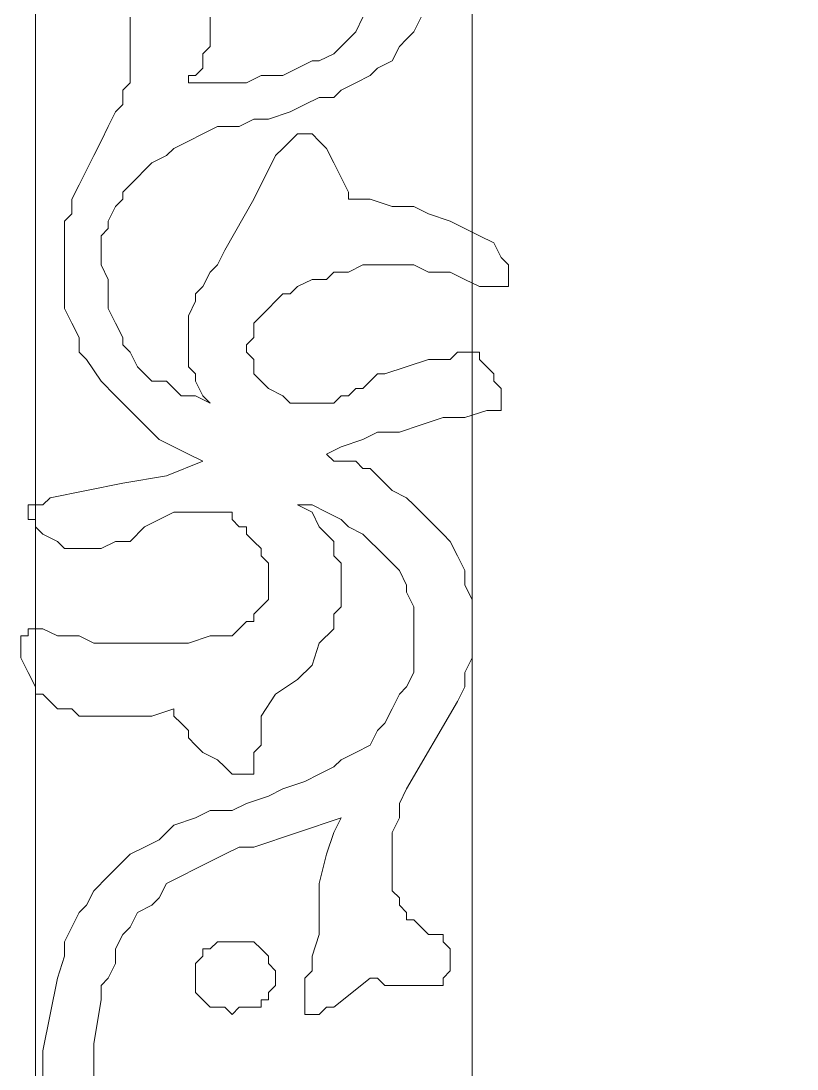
# Model space of a CAD drawing. Extents: x -66030 to 95157, y -13132 to 45879.
# Drawn here: x -25350 to -24934, y 14395 to 14958 of the extents above; entities that cross this region are included whole.
import ezdxf

# ---------------------------------------------------------------- set-up
doc = ezdxf.new("R2010")
doc.units = 0
doc.header["$LTSCALE"] = 100
doc.header["$MEASUREMENT"] = 0
doc.layers.get('0').update_dxf_attribs({"linetype": 'CONTINUOUS'})

msp = doc.modelspace()

# ---------------------------------------------------------------- linework, layer by layer
at = {"lineweight": 0}
for points in [[(-25342.37, 16299.58), (-23608.13, 16299.58), (-23608.13, 13143.56), (-25342.37, 13143.56), (-25342.37, 16299.58)], [(-25108.02, 15948.04), (-23842.48, 15948.04), (-23842.48, 13381.82), (-25108.02, 13381.82), (-25108.02, 15948.04)], [(-25213.48, 14444.24), (-25213.48, 14448.15), (-25217.38, 14452.06), (-25217.38, 14455.96), (-25221.29, 14459.87), (-25221.29, 14459.87), (-25225.2, 14463.77), (-25233.01, 14463.77), (-25236.91, 14463.77), (-25240.82, 14463.77), (-25244.73, 14463.77), (-25248.63, 14459.87), (-25252.54, 14459.87), (-25252.54, 14455.96), (-25256.44, 14452.06), (-25256.44, 14448.15), (-25256.44, 14444.24), (-25256.44, 14440.34), (-25256.44, 14436.43), (-25252.54, 14432.53), (-25252.54, 14432.53), (-25248.63, 14428.62), (-25244.73, 14428.62), (-25240.82, 14428.62), (-25236.91, 14424.71), (-25233.01, 14428.62), (-25225.2, 14428.62), (-25221.29, 14428.62), (-25221.29, 14432.53), (-25217.38, 14432.53), (-25217.38, 14432.53), (-25217.38, 14436.43), (-25213.48, 14440.34), (-25213.48, 14444.24)]]:
    msp.add_lwpolyline(points, close=True, dxfattribs=at)
for points in [[(-25291.6, 14959.83), (-25291.6, 14955.93), (-25291.6, 14948.11), (-25291.6, 14944.21), (-25291.6, 14936.4), (-25291.6, 14932.49), (-25291.6, 14924.68), (-25295.5, 14920.77), (-25295.5, 14912.96), (-25299.41, 14909.05), (-25303.31, 14901.24), (-25307.22, 14893.43), (-25311.13, 14885.62), (-25315.03, 14877.81), (-25318.94, 14870), (-25322.84, 14862.18), (-25322.84, 14854.37), (-25326.75, 14850.47), (-25326.75, 14842.65), (-25326.75, 14834.84), (-25326.75, 14827.03), (-25326.75, 14819.22), (-25326.75, 14811.41), (-25326.75, 14803.59), (-25322.84, 14795.78), (-25318.94, 14787.97), (-25318.94, 14780.16), (-25315.03, 14776.25), (-25307.22, 14764.53), (-25299.41, 14756.72), (-25291.6, 14748.91), (-25283.79, 14741.1), (-25275.97, 14733.29), (-25268.16, 14729.38), (-25260.35, 14725.47), (-25252.54, 14721.57), (-25272.07, 14713.76), (-25295.5, 14709.85), (-25315.03, 14705.94), (-25334.56, 14702.04), (-25338.47, 14698.13), (-25342.37, 14698.13), (-25342.37, 14698.13), (-25346.28, 14698.13), (-25346.28, 14694.23), (-25346.28, 14694.23), (-25346.28, 14690.32), (-25342.37, 14690.32), (-25342.37, 14686.41), (-25342.37, 14686.41), (-25338.47, 14682.51), (-25330.66, 14678.6), (-25326.75, 14674.7), (-25322.84, 14674.7), (-25322.84, 14674.7), (-25315.03, 14674.7), (-25307.22, 14674.7), (-25299.41, 14678.6), (-25291.6, 14678.6), (-25283.79, 14686.41), (-25275.97, 14690.32), (-25268.16, 14694.23), (-25264.26, 14694.23), (-25260.35, 14694.23), (-25256.44, 14694.23), (-25252.54, 14694.23), (-25248.63, 14694.23), (-25244.73, 14694.23), (-25240.82, 14694.23), (-25236.91, 14694.23), (-25236.91, 14690.32), (-25233.01, 14686.41), (-25229.1, 14686.41), (-25229.1, 14682.51), (-25225.2, 14678.6), (-25221.29, 14674.7), (-25221.29, 14670.79), (-25217.38, 14666.88), (-25217.38, 14662.98), (-25217.38, 14659.07), (-25217.38, 14655.17), (-25217.38, 14651.26), (-25217.38, 14647.35), (-25221.29, 14643.45), (-25221.29, 14643.45), (-25225.2, 14639.54), (-25225.2, 14635.64), (-25229.1, 14635.64), (-25233.01, 14631.73), (-25236.91, 14627.83), (-25240.82, 14627.83), (-25248.63, 14627.83), (-25260.35, 14623.92), (-25268.16, 14623.92), (-25279.88, 14623.92), (-25291.6, 14623.92), (-25299.41, 14623.92), (-25311.13, 14623.92), (-25318.94, 14627.83), (-25330.66, 14627.83), (-25338.47, 14631.73), (-25342.37, 14631.73), (-25342.37, 14631.73), (-25346.28, 14631.73), (-25346.28, 14627.83), (-25346.28, 14627.83), (-25350.19, 14627.83), (-25350.19, 14623.92), (-25350.19, 14623.92), (-25350.19, 14620.01), (-25350.19, 14616.11), (-25346.28, 14608.3), (-25342.37, 14600.48), (-25342.37, 14596.58), (-25338.47, 14596.58), (-25334.56, 14592.67), (-25330.66, 14588.77), (-25326.75, 14588.77), (-25322.84, 14588.77), (-25318.94, 14584.86), (-25315.03, 14584.86), (-25303.31, 14584.86), (-25291.6, 14584.86), (-25279.88, 14584.86), (-25268.16, 14588.77), (-25268.16, 14584.86), (-25264.26, 14580.95), (-25260.35, 14577.05), (-25260.35, 14573.14), (-25256.44, 14569.24), (-25252.54, 14565.33), (-25244.73, 14561.42), (-25240.82, 14557.52), (-25236.91, 14553.61), (-25233.01, 14553.61), (-25233.01, 14553.61), (-25233.01, 14553.61), (-25229.1, 14553.61), (-25229.1, 14553.61), (-25225.2, 14553.61), (-25225.2, 14557.52), (-25225.2, 14557.52), (-25225.2, 14565.33), (-25221.29, 14569.24), (-25221.29, 14577.05), (-25221.29, 14584.86), (-25221.29, 14584.86), (-25213.48, 14596.58), (-25201.76, 14604.39), (-25193.95, 14612.2), (-25190.04, 14623.92), (-25182.23, 14631.73), (-25182.23, 14639.54), (-25178.32, 14643.45), (-25178.32, 14651.26), (-25178.32, 14655.17), (-25178.32, 14659.07), (-25178.32, 14662.98), (-25178.32, 14666.88), (-25182.23, 14670.79), (-25182.23, 14678.6), (-25186.14, 14682.51), (-25190.04, 14686.41), (-25193.95, 14694.23), (-25201.76, 14698.13), (-25193.95, 14698.13), (-25186.14, 14694.23), (-25178.32, 14690.32), (-25174.42, 14686.41), (-25166.61, 14682.51), (-25162.7, 14678.6), (-25158.79, 14674.7), (-25154.89, 14670.79), (-25150.98, 14666.88), (-25147.08, 14662.98), (-25143.17, 14655.17), (-25143.17, 14651.26), (-25139.26, 14643.45), (-25139.26, 14639.54), (-25139.26, 14631.73), (-25139.26, 14623.92), (-25139.26, 14616.11), (-25139.26, 14608.3), (-25143.17, 14600.48), (-25147.08, 14596.58), (-25150.98, 14588.77), (-25154.89, 14580.95), (-25158.79, 14577.05), (-25162.7, 14569.24), (-25170.51, 14565.33), (-25178.32, 14561.42), (-25182.23, 14557.52), (-25190.04, 14553.61), (-25197.85, 14549.71), (-25209.57, 14545.8), (-25217.38, 14541.89), (-25229.1, 14537.99), (-25236.91, 14534.08), (-25248.63, 14534.08), (-25256.44, 14530.18), (-25268.16, 14526.27), (-25275.97, 14518.46), (-25283.79, 14514.55), (-25291.6, 14510.65), (-25299.41, 14502.83), (-25303.31, 14498.93), (-25311.13, 14491.12), (-25315.03, 14483.3), (-25318.94, 14479.4), (-25322.84, 14471.59), (-25326.75, 14463.77), (-25326.75, 14455.96), (-25330.66, 14444.24), (-25334.56, 14424.71), (-25338.47, 14405.18), (-25338.47, 14385.66)], [(-25311.13, 14385.66), (-25311.13, 14409.09), (-25307.22, 14432.53), (-25307.22, 14440.34), (-25303.31, 14444.24), (-25299.41, 14452.06), (-25299.41, 14459.87), (-25295.5, 14467.68), (-25291.6, 14471.59), (-25287.69, 14479.4), (-25279.88, 14483.3), (-25275.97, 14487.21), (-25272.07, 14495.02), (-25264.26, 14498.93), (-25256.44, 14502.83), (-25248.63, 14506.74), (-25240.82, 14510.65), (-25233.01, 14514.55), (-25225.2, 14514.55), (-25178.32, 14530.18), (-25182.23, 14522.36), (-25186.14, 14510.65), (-25190.04, 14495.02), (-25190.04, 14479.4), (-25190.04, 14467.68), (-25193.95, 14455.96), (-25193.95, 14448.15), (-25197.85, 14444.24), (-25197.85, 14436.43), (-25197.85, 14432.53), (-25197.85, 14428.62), (-25197.85, 14428.62), (-25197.85, 14424.71), (-25193.95, 14424.71), (-25193.95, 14424.71), (-25193.95, 14424.71), (-25190.04, 14424.71), (-25186.14, 14428.62), (-25182.23, 14428.62), (-25162.7, 14444.24), (-25158.79, 14444.24), (-25154.89, 14440.34), (-25150.98, 14440.34), (-25143.17, 14440.34), (-25139.26, 14440.34), (-25135.36, 14440.34), (-25131.45, 14440.34), (-25123.64, 14440.34), (-25123.64, 14444.24), (-25119.73, 14448.15), (-25119.73, 14452.06), (-25119.73, 14455.96), (-25119.73, 14459.87), (-25119.73, 14459.87), (-25123.64, 14463.77), (-25123.64, 14467.68), (-25131.45, 14467.68), (-25135.36, 14471.59), (-25139.26, 14475.49), (-25143.17, 14475.49), (-25143.17, 14479.4), (-25147.08, 14483.3), (-25147.08, 14487.21), (-25150.98, 14491.12), (-25150.98, 14498.93), (-25150.98, 14502.83), (-25150.98, 14510.65), (-25150.98, 14514.55), (-25150.98, 14522.36), (-25147.08, 14530.18), (-25147.08, 14537.99), (-25143.17, 14545.8), (-25115.83, 14592.67), (-25111.92, 14600.48), (-25111.92, 14608.3), (-25108.02, 14616.11), (-25108.02, 14623.92), (-25108.02, 14631.73), (-25108.02, 14639.54), (-25108.02, 14647.35), (-25111.92, 14655.17), (-25111.92, 14662.98), (-25115.83, 14670.79), (-25119.73, 14678.6), (-25123.64, 14682.51), (-25131.45, 14690.32), (-25139.26, 14698.13), (-25143.17, 14702.04), (-25150.98, 14705.94), (-25154.89, 14709.85), (-25158.79, 14713.76), (-25162.7, 14717.66), (-25166.61, 14717.66), (-25170.51, 14721.57), (-25178.32, 14721.57), (-25182.23, 14721.57), (-25186.14, 14725.47), (-25178.32, 14729.38), (-25166.61, 14733.29), (-25158.79, 14737.19), (-25147.08, 14737.19), (-25135.36, 14741.1), (-25123.64, 14745), (-25111.92, 14745), (-25100.2, 14748.91), (-25096.3, 14748.91), (-25096.3, 14748.91), (-25092.39, 14748.91), (-25092.39, 14748.91), (-25092.39, 14752.82), (-25092.39, 14752.82), (-25092.39, 14756.72), (-25092.39, 14760.63), (-25096.3, 14764.53), (-25096.3, 14768.44), (-25104.11, 14776.25), (-25104.11, 14776.25), (-25104.11, 14776.25), (-25104.11, 14776.25), (-25104.11, 14780.16), (-25108.02, 14780.16), (-25115.83, 14780.16), (-25119.73, 14776.25), (-25131.45, 14776.25), (-25154.89, 14768.44), (-25158.79, 14768.44), (-25162.7, 14764.53), (-25166.61, 14760.63), (-25170.51, 14760.63), (-25174.42, 14756.72), (-25178.32, 14756.72), (-25182.23, 14752.82), (-25186.14, 14752.82), (-25190.04, 14752.82), (-25193.95, 14752.82), (-25197.85, 14752.82), (-25201.76, 14752.82), (-25205.67, 14752.82), (-25209.57, 14756.72), (-25217.38, 14760.63), (-25221.29, 14764.53), (-25221.29, 14764.53), (-25225.2, 14768.44), (-25225.2, 14772.35), (-25225.2, 14776.25), (-25229.1, 14780.16), (-25229.1, 14780.16), (-25229.1, 14784.06), (-25225.2, 14787.97), (-25225.2, 14791.88), (-25225.2, 14795.78), (-25221.29, 14799.69), (-25217.38, 14803.59), (-25213.48, 14807.5), (-25209.57, 14811.41), (-25205.67, 14811.41), (-25201.76, 14815.31), (-25193.95, 14819.22), (-25186.14, 14819.22), (-25182.23, 14823.12), (-25174.42, 14823.12), (-25166.61, 14827.03), (-25158.79, 14827.03), (-25154.89, 14827.03), (-25147.08, 14827.03), (-25139.26, 14827.03), (-25131.45, 14823.12), (-25123.64, 14823.12), (-25119.73, 14823.12), (-25111.92, 14819.22), (-25104.11, 14815.31), (-25096.3, 14815.31), (-25092.39, 14815.31), (-25092.39, 14815.31), (-25088.49, 14815.31), (-25088.49, 14819.22), (-25088.49, 14819.22), (-25088.49, 14823.12), (-25088.49, 14827.03), (-25092.39, 14830.94), (-25096.3, 14838.75), (-25104.11, 14842.65), (-25111.92, 14846.56), (-25119.73, 14850.47), (-25131.45, 14854.37), (-25139.26, 14858.28), (-25150.98, 14858.28), (-25162.7, 14862.18), (-25174.42, 14862.18), (-25174.42, 14866.09), (-25178.32, 14873.9), (-25182.23, 14881.71), (-25186.14, 14889.52), (-25190.04, 14893.43), (-25193.95, 14897.34), (-25197.85, 14897.34), (-25201.76, 14897.34), (-25201.76, 14897.34), (-25205.67, 14893.43), (-25209.57, 14889.52), (-25213.48, 14885.62), (-25225.2, 14862.18), (-25240.82, 14834.84), (-25244.73, 14827.03), (-25248.63, 14823.12), (-25252.54, 14815.31), (-25256.44, 14811.41), (-25256.44, 14807.5), (-25260.35, 14799.69), (-25260.35, 14795.78), (-25260.35, 14791.88), (-25260.35, 14784.06), (-25260.35, 14780.16), (-25260.35, 14776.25), (-25260.35, 14772.35), (-25256.44, 14768.44), (-25256.44, 14764.53), (-25252.54, 14756.72), (-25248.63, 14752.82), (-25256.44, 14756.72), (-25264.26, 14756.72), (-25268.16, 14760.63), (-25272.07, 14764.53), (-25279.88, 14764.53), (-25283.79, 14768.44), (-25287.69, 14772.35), (-25291.6, 14780.16), (-25295.5, 14784.06), (-25295.5, 14787.97), (-25299.41, 14795.78), (-25303.31, 14803.59), (-25303.31, 14811.41), (-25303.31, 14819.22), (-25307.22, 14827.03), (-25307.22, 14834.84), (-25307.22, 14842.65), (-25303.31, 14846.56), (-25303.31, 14850.47), (-25299.41, 14858.28), (-25295.5, 14862.18), (-25295.5, 14866.09), (-25287.69, 14873.9), (-25283.79, 14877.81), (-25279.88, 14881.71), (-25272.07, 14885.62), (-25268.16, 14889.52), (-25260.35, 14893.43), (-25252.54, 14897.34), (-25244.73, 14901.24), (-25233.01, 14901.24), (-25225.2, 14905.15), (-25217.38, 14905.15), (-25205.67, 14909.05), (-25197.85, 14912.96), (-25190.04, 14916.87), (-25182.23, 14916.87), (-25178.32, 14920.77), (-25170.51, 14924.68), (-25162.7, 14928.58), (-25158.79, 14932.49), (-25150.98, 14936.4), (-25147.08, 14944.21), (-25143.17, 14948.11), (-25139.26, 14952.02), (-25135.36, 14959.83)], [(-25166.61, 14959.83), (-25170.51, 14952.02), (-25174.42, 14948.11), (-25178.32, 14944.21), (-25182.23, 14940.3), (-25190.04, 14936.4), (-25193.95, 14936.4), (-25201.76, 14932.49), (-25209.57, 14928.58), (-25221.29, 14928.58), (-25229.1, 14924.68), (-25236.91, 14924.68), (-25244.73, 14924.68), (-25252.54, 14924.68), (-25260.35, 14924.68), (-25260.35, 14928.58), (-25256.44, 14928.58), (-25252.54, 14932.49), (-25252.54, 14940.3), (-25248.63, 14944.21), (-25248.63, 14952.02), (-25248.63, 14959.83)]]:
    msp.add_lwpolyline(points, dxfattribs=at)

doc.saveas('drawing.dxf')
